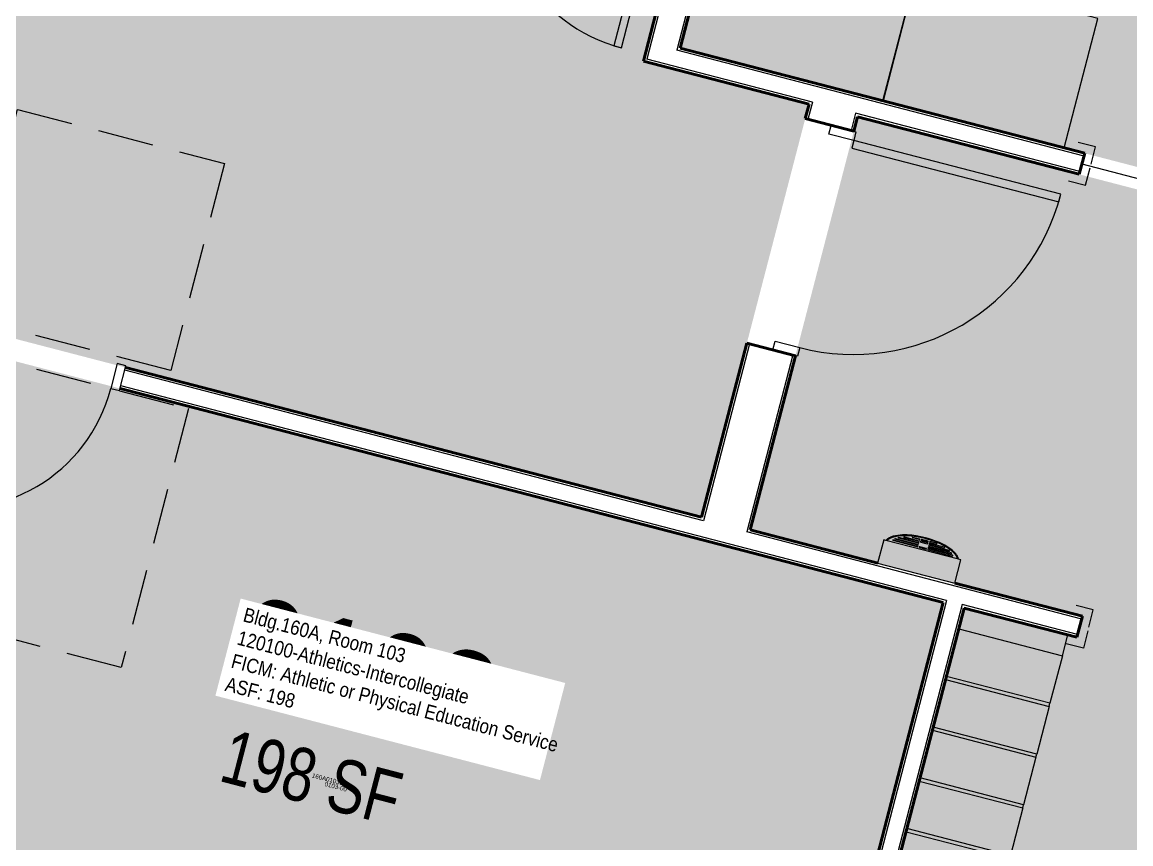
# Model space of a CAD drawing. Header units: inches. Extents: x 69197503 to 69201323, y 27704041 to 27705339.
# Drawn here: x 69200153.6 to 69200402.3, y 27704418.6 to 27704602.8 of the extents above; entities that cross this region are included whole.
import ezdxf
from ezdxf.enums import TextEntityAlignment as Align

# ---------------------------------------------------------------- set-up
doc = ezdxf.new("R2010")
doc.units = ezdxf.units.IN
doc.header["$LTSCALE"] = 100
doc.header["$MEASUREMENT"] = 0
doc.linetypes.add('DASHED2', pattern=[0.375, 0.25, -0.125])
doc.layers.get('0').update_dxf_attribs({"linetype": 'CONTINUOUS'})
for name, color, linetype in [('A-DOOR', 2, 'CONTINUOUS'), ('A-FLOR', 3, 'CONTINUOUS'), ('A-IDEN-RNUM', 7, 'CONTINUOUS'), ('A-IDEN-SNUM', 4, 'CONTINUOUS'), ('A-IDEN-VNUM', 4, 'CONTINUOUS'), ('A-MISC', 3, 'CONTINUOUS'), ('A-WALL', 5, 'CONTINUOUS'), ('AREA-TEXT', 3, 'CONTINUOUS'), ('P-SANR-FIXT', 2, 'CONTINUOUS'), ('Rooms-Category-Color', 7, 'CONTINUOUS'), ('Rooms-College-Color', 7, 'CONTINUOUS'), ('Rooms-Department-Color', 7, 'CONTINUOUS'), ('Rooms-Division-Color', 7, 'CONTINUOUS'), ('Rooms-Information', 7, 'CONTINUOUS')]:
    doc.layers.add(name, color=color, linetype=linetype)
doc.styles.add('AREA', font='arial.ttf', dxfattribs={"width": 0.75, "height": 12})
doc.styles.add('CP_ROOMSNUMBER', font='arial.ttf', dxfattribs={"height": 1})
doc.styles.add('CP_ROOMVNUMBER', font='arial.ttf', dxfattribs={"width": 0.85, "height": 0.075})

# ---------------------------------------------------------------- blocks, each defined once
blk = doc.blocks.new('DLR_Int_WDFullLite_HMFrame - 36_ x 96_ TYPE C-2761137-ar1all Departments')
at = {"color": 0, "linetype": 'ByBlock', "lineweight": -2}
for p, q in [((16.25, 38.9375), (18, 38.9375)), ((16.25, 2.9375), (16.25, 38.9375)), ((18, 38.9375), (18, 2.9375)), ((-18, 2.9375), (-20, 2.9375)), ((-20, 2.9375), (-20, -2.8125)), ((-18, -2.8125), (-18, 2.9375)), ((18, 2.9375), (16.25, 2.9375)), ((20, 2.9375), (18, 2.9375)), ((18, 2.9375), (18, -2.8125)), ((20, -2.8125), (20, 2.9375)), ((-20, -2.8125), (-18, -2.8125)), ((18, -2.8125), (20, -2.8125))]:
    blk.add_line(p, q, dxfattribs=at)
blk.add_arc((18, 2.9375), 36, 90, 180, dxfattribs=at)
blk = doc.blocks.new('DLR_Int_WDFullLite_HMFrame - 48_ x 96_ TYPE C-2760946-ar1all Departments')
at = {"color": 0, "linetype": 'ByBlock', "lineweight": -2}
for p, q in [((-26, -6.125), (-26, -0.375)), ((-26, -0.375), (-24, -0.375)), ((-24, -0.375), (-24, -6.125)), ((24, -6.125), (24, -0.375)), ((24, -0.375), (26, -0.375)), ((26, -0.375), (26, -6.125)), ((-24, -6.125), (-26, -6.125)), ((22.25, -6.125), (22.25, -54.125)), ((24, -6.125), (22.25, -6.125)), ((24, -54.125), (24, -6.125)), ((26, -6.125), (24, -6.125)), ((22.25, -54.125), (24, -54.125))]:
    blk.add_line(p, q, dxfattribs=at)
blk.add_arc((24, -6.125), 48, 180, 270, dxfattribs=at)
blk = doc.blocks.new('DLR_Int_WDFlushPanel_HMFrame - 36x84Door 2inchFrameHead TYPE A-4099004-ar1all Departments')
at = {"color": 0, "linetype": 'ByBlock', "lineweight": -2}
for p, q in [((-20, -2.9375), (-20, 2.8125)), ((-20, 2.8125), (-18, 2.8125)), ((-18, 2.8125), (-18, -2.9375)), ((18, -2.9375), (18, 2.8125)), ((18, 2.8125), (20, 2.8125)), ((20, 2.8125), (20, -2.9375)), ((-18, -2.9375), (-20, -2.9375)), ((16.25, -2.9375), (16.25, -38.9375)), ((18, -2.9375), (16.25, -2.9375)), ((18, -38.9375), (18, -2.9375)), ((20, -2.9375), (18, -2.9375)), ((16.25, -38.9375), (18, -38.9375))]:
    blk.add_line(p, q, dxfattribs=at)
blk.add_arc((18, -2.9375), 36, 180, 270, dxfattribs=at)
blk = doc.blocks.new('DLR_Corner_Guard - DLR_Corner_Guard-2800152-ar1all Departments')
at = {"color": 0, "linetype": 'ByBlock', "lineweight": -2}
for p, q in [((-2, 2), (-2, -2)), ((-2, -2), (2, -2))]:
    blk.add_line(p, q, dxfattribs=at)
blk = doc.blocks.new('Mud Room Cubbies - Mud Room Cubbies-3938814-ar1all Departments')
at = {"color": 0, "linetype": 'ByBlock', "lineweight": -2}
for p, q in [((-123, 26.4375), (-127.875, 26.4375)), ((-127.875, 26.4375), (-127.875, 2.4375)), ((-123, 2.4375), (-123, 26.4375)), ((-123, 26.4375), (-112, 26.4375)), ((-111.25, 26.4375), (-112, 26.4375)), ((-112, 26.4375), (-112, 2.4375)), ((-111.25, 2.4375), (-111.25, 26.4375)), ((-111.25, 26.4375), (-100.25, 26.4375)), ((-99.5, 26.4375), (-100.25, 26.4375)), ((-100.25, 26.4375), (-100.25, 2.4375)), ((-99.5, 2.4375), (-99.5, 26.4375)), ((-99.5, 26.4375), (-88.5, 26.4375)), ((-87.75, 26.4375), (-88.5, 26.4375)), ((-88.5, 26.4375), (-88.5, 2.4375)), ((-87.75, 2.4375), (-87.75, 26.4375)), ((-87.75, 26.4375), (-76.75, 26.4375)), ((-76, 26.4375), (-76.75, 26.4375)), ((-76.75, 26.4375), (-76.75, 2.4375)), ((-76, 2.4375), (-76, 26.4375)), ((-76, 26.4375), (-65, 26.4375)), ((-64.25, 26.4375), (-65, 26.4375)), ((-65, 26.4375), (-65, 2.4375)), ((-64.25, 2.4375), (-64.25, 26.4375)), ((-64.25, 26.4375), (-53.25, 26.4375)), ((-52.5, 26.4375), (-53.25, 26.4375)), ((-53.25, 26.4375), (-53.25, 2.4375)), ((-52.5, 2.4375), (-52.5, 26.4375)), ((-52.5, 26.4375), (-41.5, 26.4375)), ((-40.75, 26.4375), (-41.5, 26.4375)), ((-41.5, 26.4375), (-41.5, 2.4375)), ((-40.75, 2.4375), (-40.75, 26.4375)), ((-40.75, 26.4375), (-29.75, 26.4375)), ((-29, 26.4375), (-29.75, 26.4375)), ((-29.75, 26.4375), (-29.75, 2.4375)), ((-29, 2.4375), (-29, 26.4375)), ((-29, 26.4375), (-18, 26.4375)), ((-17.25, 26.4375), (-18, 26.4375)), ((-18, 26.4375), (-18, 2.4375)), ((-17.25, 2.4375), (-17.25, 26.4375)), ((-17.25, 26.4375), (-6.25, 26.4375)), ((-5.5, 26.4375), (-6.25, 26.4375)), ((-6.25, 26.4375), (-6.25, 2.4375)), ((-5.5, 2.4375), (-5.5, 26.4375)), ((-5.5, 26.4375), (5.5, 26.4375)), ((6.25, 26.4375), (5.5, 26.4375)), ((5.5, 26.4375), (5.5, 2.4375)), ((6.25, 2.4375), (6.25, 26.4375)), ((6.25, 26.4375), (17.25, 26.4375)), ((18, 26.4375), (17.25, 26.4375)), ((17.25, 26.4375), (17.25, 2.4375)), ((18, 2.4375), (18, 26.4375)), ((18, 26.4375), (29, 26.4375)), ((29.75, 26.4375), (29, 26.4375)), ((29, 26.4375), (29, 2.4375)), ((29.75, 2.4375), (29.75, 26.4375)), ((29.75, 26.4375), (40.75, 26.4375)), ((41.5, 26.4375), (40.75, 26.4375)), ((40.75, 26.4375), (40.75, 2.4375)), ((41.5, 2.4375), (41.5, 26.4375)), ((41.5, 26.4375), (52.5, 26.4375)), ((53.25, 26.4375), (52.5, 26.4375)), ((52.5, 26.4375), (52.5, 2.4375)), ((53.25, 2.4375), (53.25, 26.4375)), ((53.25, 26.4375), (64.25, 26.4375)), ((65, 26.4375), (64.25, 26.4375)), ((64.25, 26.4375), (64.25, 2.4375)), ((65, 2.4375), (65, 26.4375)), ((65, 26.4375), (76, 26.4375)), ((76.75, 26.4375), (76, 26.4375)), ((76, 26.4375), (76, 2.4375)), ((76.75, 2.4375), (76.75, 26.4375)), ((76.75, 26.4375), (87.75, 26.4375)), ((88.5, 26.4375), (87.75, 26.4375)), ((87.75, 26.4375), (87.75, 2.4375)), ((88.5, 2.4375), (88.5, 26.4375)), ((88.5, 26.4375), (99.5, 26.4375)), ((100.25, 26.4375), (99.5, 26.4375)), ((99.5, 26.4375), (99.5, 2.4375)), ((100.25, 2.4375), (100.25, 26.4375)), ((100.25, 26.4375), (111.25, 26.4375)), ((112, 26.4375), (111.25, 26.4375)), ((111.25, 26.4375), (111.25, 2.4375)), ((112, 2.4375), (112, 26.4375)), ((112, 26.4375), (123, 26.4375)), ((127.875, 26.4375), (123, 26.4375)), ((123, 26.4375), (123, 2.4375)), ((127.875, 2.4375), (127.875, 26.4375)), ((-127.875, 2.4375), (-123, 2.4375)), ((-112, 2.4375), (-111.25, 2.4375)), ((-100.25, 2.4375), (-99.5, 2.4375)), ((-88.5, 2.4375), (-87.75, 2.4375)), ((-76.75, 2.4375), (-76, 2.4375)), ((-65, 2.4375), (-64.25, 2.4375)), ((-53.25, 2.4375), (-52.5, 2.4375)), ((-41.5, 2.4375), (-40.75, 2.4375)), ((-29.75, 2.4375), (-29, 2.4375)), ((-18, 2.4375), (-17.25, 2.4375)), ((-6.25, 2.4375), (-5.5, 2.4375)), ((5.5, 2.4375), (6.25, 2.4375)), ((17.25, 2.4375), (18, 2.4375)), ((29, 2.4375), (29.75, 2.4375)), ((40.75, 2.4375), (41.5, 2.4375)), ((52.5, 2.4375), (53.25, 2.4375)), ((64.25, 2.4375), (65, 2.4375)), ((76, 2.4375), (76.75, 2.4375)), ((87.75, 2.4375), (88.5, 2.4375)), ((99.5, 2.4375), (100.25, 2.4375)), ((111.25, 2.4375), (112, 2.4375)), ((123, 2.4375), (127.875, 2.4375))]:
    blk.add_line(p, q, dxfattribs=at)
blk = doc.blocks.new('DLR_Corner_Guard - DLR_Corner_Guard-2892448-ar1all Departments')
at = {"color": 0, "linetype": 'ByBlock', "lineweight": -2}
for p, q in [((-2, 2), (2, 2)), ((-2, -2), (-2, 2))]:
    blk.add_line(p, q, dxfattribs=at)
blk = doc.blocks.new('Locker Corner Piece2 - Locker Corner Piece-3288999-ar1all Departments')
at = {"color": 0, "linetype": 'ByBlock', "lineweight": -2}
for p, q in [((1123.42, 2191.08), (1093.42, 2191.08)), ((1093.42, 2191.08), (1093.42, 2149.58)), ((1123.42, 2179.58), (1123.42, 2191.08)), ((1140.42, 2179.58), (1123.42, 2179.58)), ((1140.42, 2149.58), (1140.42, 2179.58)), ((1093.42, 2149.58), (1140.42, 2149.58))]:
    blk.add_line(p, q, dxfattribs=at)
blk = doc.blocks.new('Door_Clearance_TEMP - 3-0 DOOR 6_ WALL 2-2530786-ar1all Departments')
at = {"linetype": 'DASHED2', "lineweight": -2, "ltscale": 0.5}
for p, q in [((-53.19, 34.74), (-53.19, 94.74)), ((-53.19, 94.74), (0.81, 94.74)), ((0.81, 94.74), (0.81, 34.74)), ((-37.19, 34.74), (-53.19, 34.74)), ((0.81, 34.74), (-35.19, 34.74)), ((-47.19, -20.51), (-47.19, 27.49)), ((-47.19, 27.49), (0.81, 27.49)), ((0.81, 27.49), (0.81, -20.51)), ((0.81, -20.51), (-47.19, -20.51))]:
    blk.add_line(p, q, dxfattribs=at)
blk = doc.blocks.new('lzwssm - lzwssm-3739235-ar1all Departments')
at = {"color": 0, "linetype": 'ByBlock', "lineweight": -2}
for p, q in [((8.94, 6.42), (-8.94, 6.42)), ((-8.94, 6.42), (-8.94, 1.02)), ((8.94, 1.02), (8.94, 6.42)), ((-8.94, 1.02), (-8.4, 1.02)), ((-8.4, 1.02), (-8.19, 0.69)), ((-8.4, 1.02), (8.45, 1.02)), ((-8.21, 1.02), (-8.01, 0.74)), ((-8.19, 0.69), (-8.12, 0.59)), ((-8.12, 0.59), (-8.04, 0.49)), ((-8.04, 0.49), (-7.96, 0.4)), ((-8.01, 0.74), (-7.97, 0.69)), ((-7.97, 0.69), (-7.93, 0.64)), ((-7.96, 0.4), (-7.87, 0.31)), ((-7.93, 0.64), (-7.89, 0.59)), ((-7.89, 0.59), (-7.85, 0.54)), ((-7.87, 0.31), (-7.78, 0.23)), ((-7.85, 0.54), (-7.78, 0.47)), ((-7.78, 0.47), (-7.7, 0.39)), ((-7.78, 0.23), (-7.69, 0.14)), ((-7.7, 0.39), (-7.6, 0.31)), ((-7.69, 0.14), (-7.59, 0.07)), ((-7.6, 0.31), (-7.51, 0.23)), ((-7.59, 0.07), (-7.49, -0.01)), ((-7.51, 0.23), (-7.41, 0.15)), ((-7.41, 0.15), (-7.3, 0.07)), ((-7.3, 0.07), (-7.2, 0)), ((-7.2, 0), (-7.1, -0.06)), ((-1.24, 0.66), (-6.84, 0.66)), ((-6.84, 0.48), (-1.24, 0.48)), ((-1.24, 0.24), (-6.47, 0.24)), ((-6.47, 0.05), (-1.24, 0.05)), ((0.75, 0.66), (-0.74, 0.66)), ((-0.74, 0.48), (0.75, 0.48)), ((1.25, 0.66), (6.86, 0.66)), ((6.86, 0.48), (1.25, 0.48)), ((1.25, 0.24), (6.48, 0.24)), ((6.48, 0.05), (1.25, 0.05)), ((7.08, -0.08), (7.37, 0.11)), ((7.37, 0.11), (7.69, 0.37)), ((7.51, -0.01), (7.61, 0.07)), ((7.61, 0.07), (7.7, 0.15)), ((7.69, 0.37), (7.88, 0.56)), ((7.7, 0.15), (7.8, 0.23)), ((7.8, 0.23), (7.89, 0.31)), ((7.88, 0.56), (7.95, 0.64)), ((7.89, 0.31), (7.98, 0.4)), ((7.95, 0.64), (8.01, 0.72)), ((7.98, 0.4), (8.06, 0.49)), ((8.01, 0.72), (8.23, 1.02)), ((8.06, 0.49), (8.14, 0.59)), ((8.14, 0.59), (8.21, 0.69)), ((8.21, 0.69), (8.45, 1.02)), ((8.45, 1.02), (8.94, 1.02)), ((-7.49, -0.01), (-7.39, -0.08)), ((-7.39, -0.08), (-7.29, -0.15)), ((-7.29, -0.15), (-7.18, -0.22)), ((-7.18, -0.22), (-7.07, -0.29)), ((-7.1, -0.06), (-6.99, -0.13)), ((-7.07, -0.29), (-6.49, -0.6)), ((-6.99, -0.13), (-6.95, -0.15)), ((-6.95, -0.15), (-6.9, -0.18)), ((-6.9, -0.18), (-6.67, -0.31)), ((-6.67, -0.31), (-6.32, -0.48)), ((-6.49, -0.6), (-5.87, -0.85)), ((-6.32, -0.48), (-5.97, -0.63)), ((-5.97, -0.63), (-5.61, -0.76)), ((-5.87, -0.85), (-5.25, -1.07)), ((-1.24, -0.18), (-5.84, -0.18)), ((-5.84, -0.37), (-1.24, -0.37)), ((-5.61, -0.76), (-5.25, -0.88)), ((-5.25, -0.88), (-4.88, -0.99)), ((-5.25, -1.07), (-4.61, -1.25)), ((-4.88, -0.99), (-4.51, -1.09)), ((-4.61, -1.25), (-3.96, -1.4)), ((-1.24, -0.61), (-4.6, -0.61)), ((-4.6, -0.79), (-1.24, -0.79)), ((-4.51, -1.09), (-4.13, -1.18)), ((-4.13, -1.18), (-3.75, -1.26)), ((-3.96, -1.4), (-3.3, -1.52)), ((-3.75, -1.26), (-3.37, -1.33)), ((-3.37, -1.33), (-2.99, -1.39)), ((-3.3, -1.52), (-2.64, -1.62)), ((-2.99, -1.39), (-2.61, -1.44)), ((-1.24, -1.03), (-2.73, -1.03)), ((-2.73, -1.22), (-1.24, -1.22)), ((-2.64, -1.62), (-1.98, -1.69)), ((-2.61, -1.44), (-2.23, -1.49)), ((-2.23, -1.49), (-1.84, -1.52)), ((-1.98, -1.69), (-1.32, -1.74)), ((-1.84, -1.52), (-1.46, -1.55)), ((-1.46, -1.55), (-1.07, -1.57)), ((-1.32, -1.74), (-0.66, -1.77)), ((-1.07, -1.57), (-0.69, -1.59)), ((0.75, -0.61), (-0.74, -0.61)), ((-0.74, -0.79), (0.75, -0.79)), ((0.75, -1.03), (-0.74, -1.03)), ((-0.74, -1.22), (0.75, -1.22)), ((-0.69, -1.59), (-0.43, -1.6)), ((-0.66, -1.77), (0.01, -1.78)), ((-0.43, -1.6), (-0.38, -1.6)), ((-0.38, -1.6), (-0.33, -1.6)), ((-0.33, -1.6), (-0.28, -1.6)), ((-0.28, -1.6), (-0.23, -1.6)), ((-0.23, -1.6), (-0.19, -1.6)), ((-0.19, -1.6), (-0.14, -1.6)), ((-0.14, -1.6), (-0.09, -1.6)), ((-0.09, -1.6), (-0.04, -1.6)), ((-0.04, -1.6), (0.01, -1.6)), ((0.01, -1.6), (0.28, -1.6)), ((0.01, -1.78), (1.05, -1.75)), ((0.28, -1.6), (0.55, -1.59)), ((0.55, -1.59), (0.82, -1.58)), ((0.82, -1.58), (1.09, -1.57)), ((1.05, -1.75), (2.1, -1.68)), ((1.09, -1.57), (1.36, -1.56)), ((1.25, -0.18), (5.86, -0.18)), ((5.86, -0.37), (1.25, -0.37)), ((1.25, -0.61), (4.61, -0.61)), ((4.61, -0.79), (1.25, -0.79)), ((1.25, -1.03), (2.75, -1.03)), ((2.75, -1.22), (1.25, -1.22)), ((1.36, -1.56), (1.63, -1.54)), ((1.63, -1.54), (1.9, -1.52)), ((1.9, -1.52), (2.17, -1.49)), ((2.1, -1.68), (3.13, -1.55)), ((2.17, -1.49), (2.43, -1.46)), ((2.43, -1.46), (2.7, -1.43)), ((2.7, -1.43), (2.97, -1.4)), ((2.97, -1.4), (3.23, -1.35)), ((3.13, -1.55), (4.16, -1.36)), ((3.23, -1.35), (3.5, -1.31)), ((3.5, -1.31), (3.77, -1.26)), ((3.77, -1.26), (4.03, -1.21)), ((4.03, -1.21), (4.29, -1.15)), ((4.16, -1.36), (5.17, -1.1)), ((4.29, -1.15), (4.56, -1.08)), ((4.56, -1.08), (4.82, -1.01)), ((4.82, -1.01), (5.08, -0.94)), ((5.08, -0.94), (5.34, -0.86)), ((5.17, -1.1), (6.15, -0.75)), ((5.34, -0.86), (5.59, -0.77)), ((5.59, -0.77), (5.85, -0.68)), ((5.85, -0.68), (6.1, -0.58)), ((6.1, -0.58), (6.34, -0.47)), ((6.15, -0.75), (7.09, -0.29)), ((6.34, -0.47), (6.59, -0.36)), ((6.59, -0.36), (6.83, -0.23)), ((6.83, -0.23), (6.94, -0.16)), ((6.94, -0.16), (7, -0.13)), ((7, -0.13), (7.08, -0.08)), ((7.09, -0.29), (7.2, -0.22)), ((7.2, -0.22), (7.3, -0.15)), ((7.3, -0.15), (7.41, -0.08)), ((7.41, -0.08), (7.51, -0.01))]:
    blk.add_line(p, q, dxfattribs=at)
for centre, start, end in [((-6.84, 0.57), 90, 270), ((-6.47, 0.15), 90, 270), ((-1.24, 0.57), 270, 90), ((-1.24, 0.15), 270, 90), ((-0.74, 0.57), 90, 270), ((0.75, 0.57), 270, 90), ((1.25, 0.57), 90, 269.9999), ((1.25, 0.15), 90, 269.9999), ((6.48, 0.15), 270, 89.9999), ((6.86, 0.57), 270, 89.9999), ((-5.84, -0.28), 90, 270), ((-4.6, -0.7), 90, 270), ((-2.73, -1.12), 90, 270), ((-1.24, -0.28), 270, 90), ((-1.24, -0.7), 270, 90), ((-1.24, -1.12), 270, 90), ((-0.74, -0.7), 90, 270), ((-0.74, -1.12), 90, 270), ((0.75, -0.7), 270, 90), ((0.75, -1.12), 270, 90), ((1.25, -0.28), 90, 269.9999), ((1.25, -0.7), 90, 269.9999), ((1.25, -1.12), 90, 269.9999), ((2.75, -1.12), 270, 89.9999), ((4.61, -0.7), 270, 89.9999), ((5.86, -0.28), 270, 89.9999)]:
    blk.add_arc(centre, 0.0936, start, end, dxfattribs=at)
blk = doc.blocks.new('DLR_Locker_with_Bench - Catcher-3673585-ar1all Departments')
at = {"color": 0, "linetype": 'ByBlock', "lineweight": -2}
for p, q in [((-20.26, 0), (-20.26, -30)), ((21.74, 0), (-20.26, 0)), ((21.74, -30), (21.74, 0)), ((-20.26, -30), (21.74, -30))]:
    blk.add_line(p, q, dxfattribs=at)

msp = doc.modelspace()

# ---------------------------------------------------------------- hatches: boundary and pattern name
at = {"layer": 'Rooms-Category-Color', "true_color": 0xfbafa2}
for points in [[(69200301.19, 27704597.03), (69200447.82, 27704558.9), (69200459.11, 27704602.33), (69200463.83, 27704601.11), (69200438.06, 27704502.02), (69200813.58, 27704404.39), (69200917.9, 27704807.09), (69200391.41, 27704943.99)], [(69199920.7, 27704318.86), (69199959.41, 27704308.79), (69199960.35, 27704312.42), (69199963.62, 27704311.57), (69199987.71, 27704404.21), (69200089.93, 27704377.63), (69200130.19, 27704532.48), (69200101.64, 27704539.9), (69200102.87, 27704544.62), (69200305.99, 27704491.81), (69200330.09, 27704584.48), (69200292.95, 27704594.13), (69200302.42, 27704630.56), (69200156.92, 27704668.39), (69200166.58, 27704703.05), (69200069.88, 27704728.19), (69200064.63, 27704708), (69200040.07, 27704714.39), (69200045.32, 27704734.58), (69199985.2, 27704750.21), (69199979.95, 27704730.02), (69199963.55, 27704734.28), (69199935.46, 27704626.25), (69199951.86, 27704621.99), (69199947.01, 27704603.36), (69199930.62, 27704607.62), (69199867.03, 27704363.06), (69199892.13, 27704356.54), (69199885.71, 27704331.83), (69199921.64, 27704322.49)], [(69200316.88, 27704488.98), (69200340.98, 27704581.64), (69200446.59, 27704554.18), (69200431.52, 27704496.23), (69200507.49, 27704476.48), (69200488.31, 27704402.68), (69200465.08, 27704408.72), (69200463.84, 27704404.01), (69200487.08, 27704397.97), (69200432.89, 27704189.55), (69200300.54, 27704223.97), (69200364.89, 27704471.45), (69200390.18, 27704464.88), (69200391.4, 27704469.6)], [(69200105.2, 27704411.5), (69200329.13, 27704353.28), (69200360.17, 27704472.68), (69200136.24, 27704530.91)]]:
    msp.add_hatch(color=21, dxfattribs=at).paths.add_polyline_path(points)
at = {"layer": 'Rooms-College-Color', "true_color": 0xffff64}
for points in [[(69200301.19, 27704597.03), (69200447.82, 27704558.9), (69200459.11, 27704602.33), (69200463.83, 27704601.11), (69200438.06, 27704502.02), (69200813.58, 27704404.39), (69200917.9, 27704807.09), (69200391.41, 27704943.99)], [(69199920.7, 27704318.86), (69199959.41, 27704308.79), (69199960.35, 27704312.42), (69199963.62, 27704311.57), (69199987.71, 27704404.21), (69200089.93, 27704377.63), (69200130.19, 27704532.48), (69200101.64, 27704539.9), (69200102.87, 27704544.62), (69200305.99, 27704491.81), (69200330.09, 27704584.48), (69200292.95, 27704594.13), (69200302.42, 27704630.56), (69200156.92, 27704668.39), (69200166.58, 27704703.05), (69200069.88, 27704728.19), (69200064.63, 27704708), (69200040.07, 27704714.39), (69200045.32, 27704734.58), (69199985.2, 27704750.21), (69199979.95, 27704730.02), (69199963.55, 27704734.28), (69199935.46, 27704626.25), (69199951.86, 27704621.99), (69199947.01, 27704603.36), (69199930.62, 27704607.62), (69199867.03, 27704363.06), (69199892.13, 27704356.54), (69199885.71, 27704331.83), (69199921.64, 27704322.49)], [(69200316.88, 27704488.98), (69200340.98, 27704581.64), (69200446.59, 27704554.18), (69200431.52, 27704496.23), (69200507.49, 27704476.48), (69200488.31, 27704402.68), (69200465.08, 27704408.72), (69200463.84, 27704404.01), (69200487.08, 27704397.97), (69200432.89, 27704189.55), (69200300.54, 27704223.97), (69200364.89, 27704471.45), (69200390.18, 27704464.88), (69200391.4, 27704469.6)], [(69200105.2, 27704411.5), (69200329.13, 27704353.28), (69200360.17, 27704472.68), (69200136.24, 27704530.91)]]:
    msp.add_hatch(color=51, dxfattribs=at).paths.add_polyline_path(points)
at = {"layer": 'Rooms-Department-Color', "true_color": 0x604aed}
for points in [[(69200301.19, 27704597.03), (69200447.82, 27704558.9), (69200459.11, 27704602.33), (69200463.83, 27704601.11), (69200438.06, 27704502.02), (69200813.58, 27704404.39), (69200917.9, 27704807.09), (69200391.41, 27704943.99)], [(69199920.7, 27704318.86), (69199959.41, 27704308.79), (69199960.35, 27704312.42), (69199963.62, 27704311.57), (69199987.71, 27704404.21), (69200089.93, 27704377.63), (69200130.19, 27704532.48), (69200101.64, 27704539.9), (69200102.87, 27704544.62), (69200305.99, 27704491.81), (69200330.09, 27704584.48), (69200292.95, 27704594.13), (69200302.42, 27704630.56), (69200156.92, 27704668.39), (69200166.58, 27704703.05), (69200069.88, 27704728.19), (69200064.63, 27704708), (69200040.07, 27704714.39), (69200045.32, 27704734.58), (69199985.2, 27704750.21), (69199979.95, 27704730.02), (69199963.55, 27704734.28), (69199935.46, 27704626.25), (69199951.86, 27704621.99), (69199947.01, 27704603.36), (69199930.62, 27704607.62), (69199867.03, 27704363.06), (69199892.13, 27704356.54), (69199885.71, 27704331.83), (69199921.64, 27704322.49)], [(69200316.88, 27704488.98), (69200340.98, 27704581.64), (69200446.59, 27704554.18), (69200431.52, 27704496.23), (69200507.49, 27704476.48), (69200488.31, 27704402.68), (69200465.08, 27704408.72), (69200463.84, 27704404.01), (69200487.08, 27704397.97), (69200432.89, 27704189.55), (69200300.54, 27704223.97), (69200364.89, 27704471.45), (69200390.18, 27704464.88), (69200391.4, 27704469.6)], [(69200105.2, 27704411.5), (69200329.13, 27704353.28), (69200360.17, 27704472.68), (69200136.24, 27704530.91)]]:
    msp.add_hatch(color=173, dxfattribs=at).paths.add_polyline_path(points)
at = {"layer": 'Rooms-Division-Color', "true_color": 0x604aed}
for points in [[(69200301.19, 27704597.03), (69200447.82, 27704558.9), (69200459.11, 27704602.33), (69200463.83, 27704601.11), (69200438.06, 27704502.02), (69200813.58, 27704404.39), (69200917.9, 27704807.09), (69200391.41, 27704943.99)], [(69199920.7, 27704318.86), (69199959.41, 27704308.79), (69199960.35, 27704312.42), (69199963.62, 27704311.57), (69199987.71, 27704404.21), (69200089.93, 27704377.63), (69200130.19, 27704532.48), (69200101.64, 27704539.9), (69200102.87, 27704544.62), (69200305.99, 27704491.81), (69200330.09, 27704584.48), (69200292.95, 27704594.13), (69200302.42, 27704630.56), (69200156.92, 27704668.39), (69200166.58, 27704703.05), (69200069.88, 27704728.19), (69200064.63, 27704708), (69200040.07, 27704714.39), (69200045.32, 27704734.58), (69199985.2, 27704750.21), (69199979.95, 27704730.02), (69199963.55, 27704734.28), (69199935.46, 27704626.25), (69199951.86, 27704621.99), (69199947.01, 27704603.36), (69199930.62, 27704607.62), (69199867.03, 27704363.06), (69199892.13, 27704356.54), (69199885.71, 27704331.83), (69199921.64, 27704322.49)], [(69200316.88, 27704488.98), (69200340.98, 27704581.64), (69200446.59, 27704554.18), (69200431.52, 27704496.23), (69200507.49, 27704476.48), (69200488.31, 27704402.68), (69200465.08, 27704408.72), (69200463.84, 27704404.01), (69200487.08, 27704397.97), (69200432.89, 27704189.55), (69200300.54, 27704223.97), (69200364.89, 27704471.45), (69200390.18, 27704464.88), (69200391.4, 27704469.6)], [(69200105.2, 27704411.5), (69200329.13, 27704353.28), (69200360.17, 27704472.68), (69200136.24, 27704530.91)]]:
    msp.add_hatch(color=173, dxfattribs=at).paths.add_polyline_path(points)

# ---------------------------------------------------------------- linework, layer by layer
at = {"layer": 'A-FLOR', "linetype": 'DASHED2'}
msp.add_line((69200391.31, 27704571.07), (69200447.2, 27704556.54), dxfattribs=at)
at = {"layer": 'A-WALL'}
for p, q in [((69200386.06, 27704949.77), (69200293.71, 27704594.58)), ((69200391.87, 27704948.26), (69200300.43, 27704596.58)), ((69200391.77, 27704572.83), (69200300.43, 27704596.58)), ((69200330.85, 27704584.92), (69200293.71, 27704594.58)), ((69200330.85, 27704584.92), (69200329.84, 27704581.05)), ((69200340.53, 27704582.41), (69200339.52, 27704578.53)), ((69200390.85, 27704569.32), (69200340.53, 27704582.41)), ((69200316.76, 27704530.72), (69200306.44, 27704491.04)), ((69200326.44, 27704528.21), (69200316.12, 27704488.53)), ((69200306.44, 27704491.04), (69200176.63, 27704524.8)), ((69200360.94, 27704473.13), (69200175.72, 27704521.29)), ((69200391.24, 27704468.99), (69200316.12, 27704488.53)), ((69200364.44, 27704472.22), (69200299.78, 27704223.52)), ((69200360.94, 27704473.13), (69200329.23, 27704351.18)), ((69200390.33, 27704465.49), (69200364.44, 27704472.22))]:
    msp.add_line(p, q, dxfattribs=at)
at = {"layer": 'A-WALL', "lineweight": 50}
for p, q in [((69200384.39, 27704945.81), (69200292.95, 27704594.13)), ((69200301.19, 27704597.03), (69200391.41, 27704943.99)), ((69200391.92, 27704573.43), (69200301.19, 27704597.03)), ((69200292.95, 27704594.13), (69200330.09, 27704584.48)), ((69200330.09, 27704584.48), (69200329.24, 27704581.21)), ((69200329.24, 27704581.21), (69200340.13, 27704578.38)), ((69200340.13, 27704578.38), (69200340.98, 27704581.64)), ((69200340.98, 27704581.64), (69200390.7, 27704568.72)), ((69200390.7, 27704568.72), (69200391.92, 27704573.43)), ((69200316.15, 27704530.88), (69200305.99, 27704491.81)), ((69200327.04, 27704528.05), (69200316.15, 27704530.88)), ((69200316.88, 27704488.98), (69200327.04, 27704528.05)), ((69200305.99, 27704491.81), (69200176.79, 27704525.4)), ((69200175.56, 27704520.68), (69200360.17, 27704472.68)), ((69200345.49, 27704481.54), (69200316.88, 27704488.98)), ((69200391.4, 27704469.6), (69200362.79, 27704477.04)), ((69200300.54, 27704223.97), (69200364.89, 27704471.45)), ((69200360.17, 27704472.68), (69200328.78, 27704351.95)), ((69200364.89, 27704471.45), (69200390.18, 27704464.88)), ((69200390.18, 27704464.88), (69200391.4, 27704469.6))]:
    msp.add_line(p, q, dxfattribs=at)

# ---------------------------------------------------------------- block references
at = {"layer": 'A-DOOR'}
for name, p, rotation in [('DLR_Int_WDFlushPanel_HMFrame - 36x84Door 2inchFrameHead TYPE A-4099004-ar1all Departments', (69200280.38, 27704639.3), 345.4249490081506), ('Door_Clearance_TEMP - 3-0 DOOR 6_ WALL 2-2530786-ar1all Departments', (69200148.19, 27704563.18), 165.424948968805), ('DLR_Int_WDFullLite_HMFrame - 48_ x 96_ TYPE C-2760946-ar1all Departments', (69200328.14, 27704554.63), 75.42494896880494), ('DLR_Int_WDFullLite_HMFrame - 36_ x 96_ TYPE C-2761137-ar1all Departments', (69200156.82, 27704528.08), 165.424948968805)]:
    msp.add_blockref(name, p, dxfattribs=dict(at, rotation=rotation))
at = {"layer": 'A-FLOR'}
for name, p, rotation in [('Locker Corner Piece2 - Locker Corner Piece-3288999-ar1all Departments', (69198702.02, 27702791.78), 345.424948968805), ('DLR_Locker_with_Bench - Catcher-3673585-ar1all Departments', (69200367.72, 27704579.73), 165.424948968805), ('Mud Room Cubbies - Mud Room Cubbies-3938814-ar1all Departments', (69200330.36, 27704348.34), 255.4249489688049)]:
    msp.add_blockref(name, p, dxfattribs=dict(at, rotation=rotation))
at = {"layer": 'A-MISC'}
for name, p, rotation in [('DLR_Corner_Guard - DLR_Corner_Guard-2800152-ar1all Departments', (69200391.92, 27704573.43), 165.424948968805), ('DLR_Corner_Guard - DLR_Corner_Guard-2800152-ar1all Departments', (69200390.7, 27704568.72), 75.42494896880471), ('DLR_Corner_Guard - DLR_Corner_Guard-2800152-ar1all Departments', (69200391.4, 27704469.6), 165.424948968805), ('DLR_Corner_Guard - DLR_Corner_Guard-2892448-ar1all Departments', (69200390.18, 27704464.88), 165.424948968805)]:
    msp.add_blockref(name, p, dxfattribs=dict(at, rotation=rotation))
at = {"layer": 'P-SANR-FIXT', "rotation": 165.424948968805}
msp.add_blockref('lzwssm - lzwssm-3739235-ar1all Departments', (69200355.75, 27704485.48), dxfattribs=at)

# ---------------------------------------------------------------- texts
at = {"layer": 'A-IDEN-RNUM', "style": 'CP_ROOMSNUMBER'}
msp.add_text('0103-00', height=1, rotation=345.4249, dxfattribs=at).set_placement((69200221.35, 27704431.55))
at = {"layer": 'A-IDEN-SNUM', "style": 'CP_ROOMSNUMBER'}
msp.add_text('160A010300', height=1, rotation=345.4249, dxfattribs=at).set_placement((69200218.52, 27704433.47))
at = {"layer": 'A-IDEN-VNUM', "style": 'CP_ROOMVNUMBER', "width": 0.85}
msp.add_text('0103', height=22.5, rotation=345.4249, dxfattribs=at).set_placement((69200198.9, 27704452.9))
at = {"layer": 'AREA-TEXT', "style": 'AREA', "width": 0.75}
msp.add_text('198 SF', height=12, rotation=345.42, dxfattribs=at).set_placement((69200218.52, 27704433.47), align=Align.MIDDLE_CENTER)

# ---------------------------------------------------------------- next in the draw order: texts
at = {"layer": 'Rooms-Information', "insert": (69200198.9, 27704452.9), "char_height": 3.21429, "width": 72, "attachment_point": 7, "rotation": 345.4249, "style": 'CP_ROOMVNUMBER', "bg_fill": 3, "box_fill_scale": 1.5, "bg_fill_color": 256, "bg_fill_true_color": 13158600, "bg_fill_transparency": 0}
msp.add_mtext('Bldg.160A, Room 103^M^J120100-Athletics-Intercollegiate^M^JFICM: Athletic or Physical Education Service^M^JASF: 198', dxfattribs=at)

doc.saveas('drawing.dxf')
